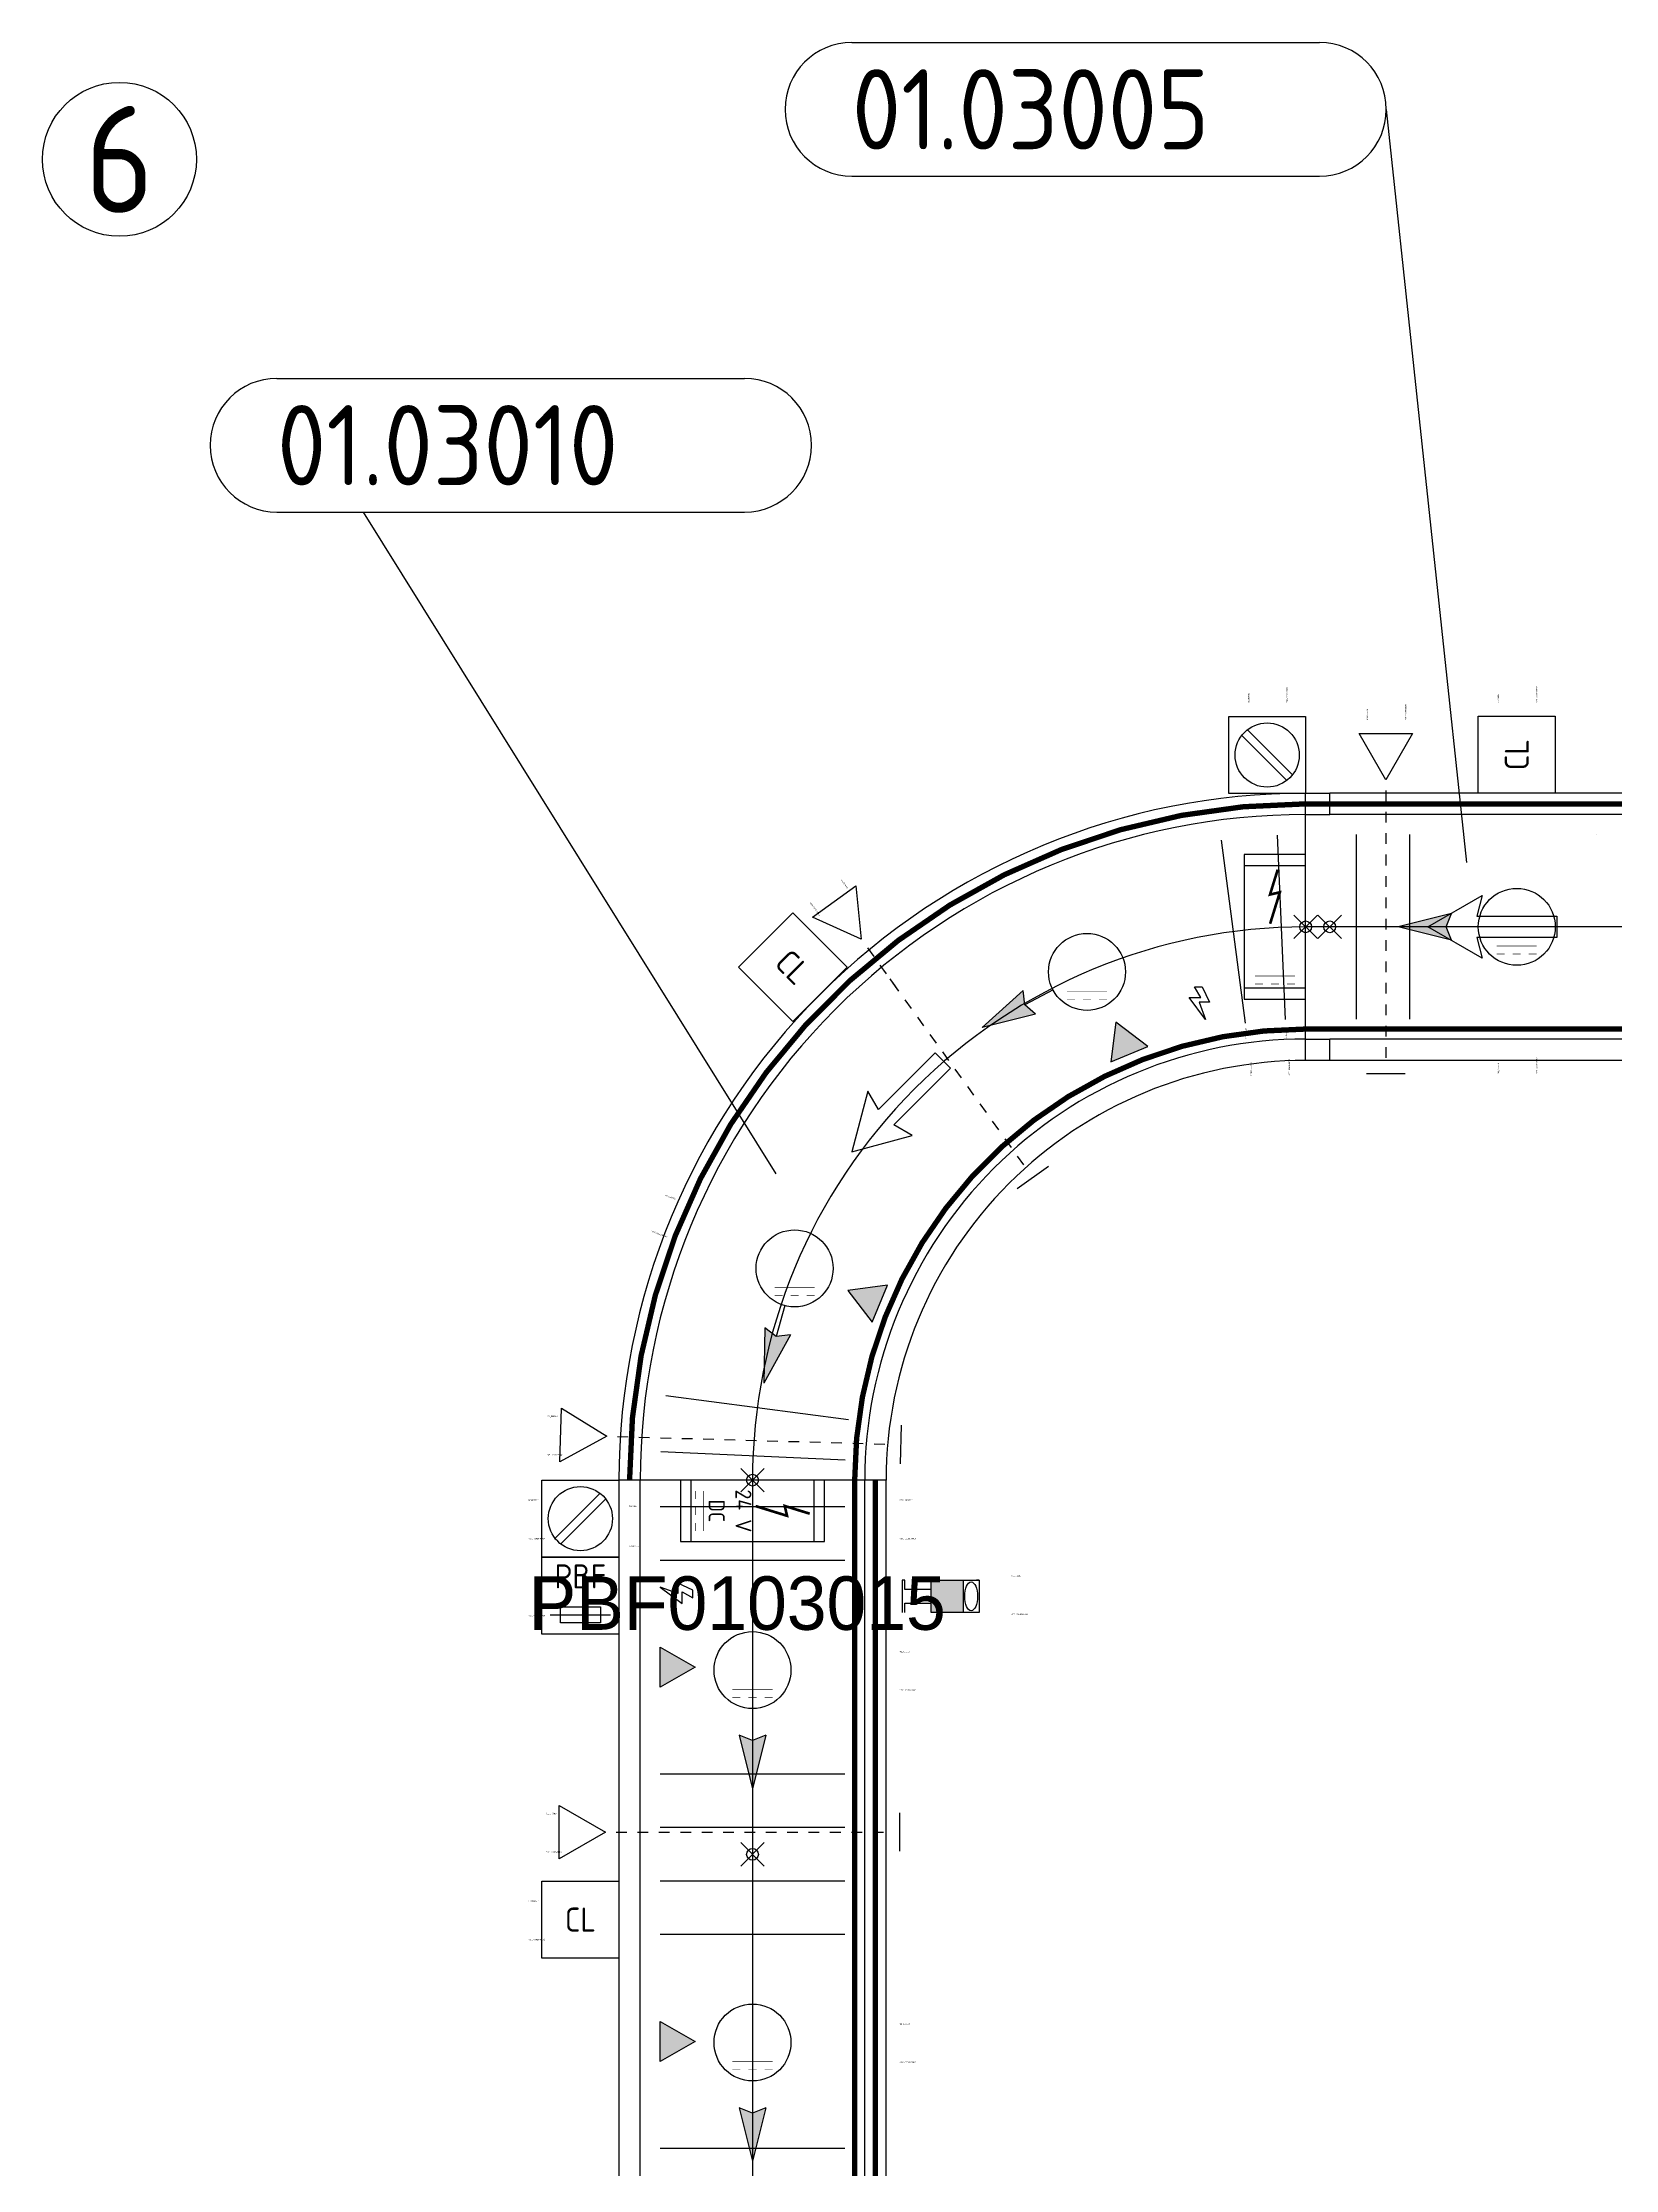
# Model space of a CAD drawing. Header units: millimetres. Extents: x -237058 to -184775, y -34272 to -10386.
# Drawn here: x -220077 to -217134, y -20690 to -16711 of the extents above; entities that cross this region are included whole.
import ezdxf
from ezdxf.enums import TextEntityAlignment as Align

# ---------------------------------------------------------------- set-up
doc = ezdxf.new("R2018")
doc.units = ezdxf.units.MM
doc.header["$PDMODE"] = 35
doc.header["$PDSIZE"] = 22
for name, color, linetype in [('0_SA-Comp_230V', 7, 'Continuous'), ('0_SA-Comp_400V', 7, 'Continuous'), ('0_SA-Comp_Connections_And_Zooms', 1, 'Continuous'), ('0_SA-Comp_ICE', 4, 'Continuous'), ('0_SA-Comp_Profinet', 7, 'Continuous'), ('0_SA-Comp_Signaling_And_Operating', 7, 'Continuous'), ('0_TOC+0600_conv_ICE', 7, 'Continuous'), ('conv_accumulation', 3, 'Continuous'), ('conv_beltside', 74, 'Continuous'), ('conv_centerline', 140, 'Continuous'), ('conv_direction', 30, 'Continuous'), ('conv_e-side', 12, 'Continuous'), ('conv_nodes', 7, 'Continuous'), ('conv_POSNR', 3, 'Continuous'), ('conv_speeds', 7, 'Continuous'), ('conv_type', 7, 'Continuous')]:
    doc.layers.add(name, color=color, linetype=linetype)
doc.layers.add('conv_textures', color=7, linetype='Continuous', true_color=0x5a6e7e)
doc.styles.add('ICE_25', font='calibri.ttf', dxfattribs={"height": 25})
doc.styles.get("Standard").update_dxf_attribs({"font": 'isocp.shx'})

# ---------------------------------------------------------------- blocks, each defined once
blk = doc.blocks.new('ICE_sub-block_direction')
at = {"layer": 'conv_direction'}
for p, q in [((75, 20), (64.6, 58.6)), ((64.6, 58.6), (166.2, 0)), ((-75, -20), (-75, 20)), ((-75, 20), (75, 20)), ((166.2, 0), (64.6, -58.6)), ((75, -20), (-75, -20)), ((64.6, -58.6), (75, -20))]:
    blk.add_line(p, q, dxfattribs=at)
blk = doc.blocks.new('ICE_sub-block_balloon_S')
at = {"layer": 'conv_POSNR'}
for p, q in [((-437.5, 125), (437.5, 125)), ((-437.5, -125), (437.5, -125))]:
    blk.add_line(p, q, dxfattribs=at)
for centre, start, end in [((-437.5, 0), 90, 270), ((437.5, 0), 270, 90)]:
    blk.add_arc(centre, 125, start, end, dxfattribs=at)
blk = doc.blocks.new('ICE_sub-block_accumulation')
at = {"layer": 'conv_accumulation'}
h = blk.add_hatch(color=256, dxfattribs=at)
h.dxf.hatch_style = 1
h.paths.add_polyline_path([(0, 65), (-37.5, 0), (37.5, 0)])
for p, q in [((-37.5, 0), (0, 65)), ((0, 65), (37.5, 0)), ((37.5, 0), (-37.5, 0))]:
    blk.add_line(p, q, dxfattribs=at)
blk = doc.blocks.new('power_supply_sign')
blk.add_lwpolyline([(0, 0), (30.5, 40.8), (8.7, 40.8), (20.3, 60.9), (5.8, 60.9), (-7.4, 32.6), (11.9, 32.6)], close=True)
blk = doc.blocks.new('*U254')
for p, q in [((785, 1035), (825, 1035)), ((825, 1035), (1245, 1035)), ((1245, 1035), (1285, 1035)), ((0, 250), (0, 210)), ((0, 210), (0, -210)), ((0, -210), (0, -250))]:
    blk.add_line(p, q)
for radius in [1285, 1245, 825, 785]:
    blk.add_arc((0, 1035), radius, 270, 0)
at = {"layer": 'conv_beltside', "const_width": 10}
blk.add_lwpolyline([(843.8, 1035, -0.414214), (0, 191.2)], format="xyb", dxfattribs=at)
at = {"layer": 'conv_centerline'}
blk.add_arc((0, 1035), 1035, 270, 0, dxfattribs=at)
at = {"layer": 'conv_e-side', "const_width": 10}
blk.add_lwpolyline([(1265, 1035, -0.414214), (0, -230)], format="xyb", dxfattribs=at)
at = {"layer": 'conv_nodes'}
for p in [(1035, 1035), (0, 0)]:
    blk.add_point(p, dxfattribs=at)
at = {"layer": 'conv_POSNR'}
blk.add_line((990.9, 462.2), (1762.6, -775.9), dxfattribs=at)
at = {"layer": 'conv_textures'}
for p, q in [((861.7, 997.4), (1206.4, 982.3)), ((855.1, 922.4), (1197.2, 877.4)), ((37.6, 173.3), (52.7, -171.4)), ((112.6, 179.9), (157.6, -162.2))]:
    blk.add_line(p, q, dxfattribs=at)
at = {"xscale": -1}
for name, p, rotation in [('ICE_sub-block_accumulation', (796.8, 704.9), 247.5000000000001), ('ICE_sub-block_accumulation', (330.1, 238.2), 202.5000000000001), ('power_supply_sign', (187.6, 173.3), 180)]:
    blk.add_blockref(name, p, dxfattribs=dict(at, rotation=rotation))
at = {"rotation": 179.9999999999999}
blk.add_blockref('ICE_sub-block_balloon_S', (1487.2, -900.9), dxfattribs=at)
at = {"layer": 'conv_direction', "xscale": -1, "rotation": 225}
blk.add_blockref('ICE_sub-block_direction', (731.9, 303.1), dxfattribs=at)
at = {"layer": 'conv_POSNR', "flags": 8}
blk.add_attdef('position_number', (1924.7, -825.9), '', height=150, rotation=180, dxfattribs=at)
at = {"layer": 'conv_speeds', "lineweight": 30, "flags": 2}
for tag, p in [('v', (37.6, 210)), ('a', (112.6, 210))]:
    blk.add_attdef(tag, text='', height=25, rotation=270, dxfattribs=at).set_placement(p, align=Align.MIDDLE_LEFT)
at = {"layer": 'conv_type', "style": 'ICE_25', "flags": 10}
blk.add_attdef('identifier', (12.3, -246.1), '', height=25, rotation=7.5, dxfattribs=at)
blk = doc.blocks.new('*U252')
for p, q in [((0, 250), (0, 210)), ((2800, 250), (0, 250)), ((2800, 210), (2800, 250)), ((0, 210), (0, -210)), ((2800, 210), (0, 210)), ((2800, -210), (2800, 210)), ((0, -210), (0, -250)), ((2800, -210), (0, -210)), ((2800, -250), (2800, -210)), ((0, -250), (2800, -250))]:
    blk.add_line(p, q)
at = {"layer": 'conv_beltside', "const_width": 10}
blk.add_lwpolyline([(0, 191.2), (2800, 191.2)], dxfattribs=at)
at = {"layer": 'conv_centerline'}
blk.add_line((0, 0), (2800, 0), dxfattribs=at)
at = {"layer": 'conv_e-side', "const_width": 10}
blk.add_lwpolyline([(0, 230), (2800, 230)], dxfattribs=at)
at = {"layer": 'conv_nodes'}
for p in [(0, 0), (700, 0), (1400, 0), (2100, 0), (2800, 0)]:
    blk.add_point(p, dxfattribs=at)
at = {"layer": 'conv_POSNR'}
blk.add_line((2215.6, 120.8), (2022.4, 1234.5), dxfattribs=at)
at = {"layer": 'conv_textures'}
for p, q in [((50, 172.5), (50, -172.5)), ((150, 172.5), (150, -172.5)), ((550, 172.5), (550, -172.5)), ((650, 172.5), (650, -172.5)), ((750, 172.5), (750, -172.5)), ((850, 172.5), (850, -172.5)), ((1250, 172.5), (1250, -172.5)), ((1350, 172.5), (1350, -172.5)), ((1450, 172.5), (1450, -172.5)), ((1550, 172.5), (1550, -172.5)), ((1950, 172.5), (1950, -172.5)), ((2050, 172.5), (2050, -172.5)), ((2150, 172.5), (2150, -172.5)), ((2250, 172.5), (2250, -172.5)), ((2650, 172.5), (2650, -172.5)), ((2750, 172.5), (2750, -172.5))]:
    blk.add_line(p, q, dxfattribs=at)
at = {"rotation": 90.00000000000001}
blk.add_blockref('ICE_sub-block_balloon_S', (2022.4, 1797), dxfattribs=at)
for name, p in [('ICE_sub-block_direction', (1400, 0)), ('ICE_sub-block_direction', (1400, 0)), ('power_supply_sign', (200, -172.5)), ('ICE_sub-block_accumulation', (350, -172.5)), ('ICE_sub-block_accumulation', (1050, -172.5)), ('ICE_sub-block_accumulation', (1750, -172.5)), ('ICE_sub-block_accumulation', (2450, -172.5))]:
    blk.add_blockref(name, p)
at = {"layer": 'conv_POSNR', "flags": 8}
blk.add_attdef('position_number', (2097.4, 1359.5), '', height=150, rotation=90, dxfattribs=at)
at = {"layer": 'conv_speeds', "lineweight": 30, "flags": 2}
for tag, p in [('v', (50, -210)), ('a', (125, -210))]:
    blk.add_attdef(tag, text='', height=25, rotation=270, dxfattribs=at).set_placement(p, align=Align.MIDDLE_RIGHT)
at = {"layer": 'conv_type', "style": 'ICE_25', "flags": 10}
blk.add_attdef('identifier', (15, -242.5), '', height=25, dxfattribs=at)
blk = doc.blocks.new('*U272')
for p, q in [((0, 250), (700, 250)), ((0, 210), (0, 250)), ((700, 250), (700, 210)), ((700, 250), (745, 250)), ((745, 250), (745, 210)), ((0, 210), (700, 210)), ((0, -210), (0, 210)), ((745, 210), (700, 210)), ((745, 210), (745, -210)), ((0, -210), (700, -210)), ((0, -250), (0, -210)), ((700, -210), (700, -250)), ((745, -210), (700, -210)), ((745, -210), (745, -250)), ((0, -250), (700, -250)), ((745, -250), (700, -250))]:
    blk.add_line(p, q)
at = {"layer": 'conv_beltside', "const_width": 10}
for points in [[(0, 191.2), (700, 191.2)], [(700, 191.2), (745, 191.2)]]:
    blk.add_lwpolyline(points, dxfattribs=at)
at = {"layer": 'conv_centerline'}
for p, q in [((0, 0), (700, 0)), ((700, 0), (745, 0))]:
    blk.add_line(p, q, dxfattribs=at)
at = {"layer": 'conv_e-side', "const_width": 10}
for points in [[(0, -230), (700, -230)], [(700, -230), (745, -230)]]:
    blk.add_lwpolyline(points, dxfattribs=at)
at = {"layer": 'conv_nodes'}
for p in [(0, 0), (700, 0), (745, 0)]:
    blk.add_point(p, dxfattribs=at)
at = {"layer": 'conv_POSNR'}
blk.add_line((594.1, -1529.1), (444, -120.3), dxfattribs=at)
at = {"layer": 'conv_textures'}
for p, q in [((50, 172.5), (50, -172.5)), ((150, 172.5), (150, -172.5)), ((550, 172.5), (550, -172.5)), ((650, 172.5), (650, -172.5))]:
    blk.add_line(p, q, dxfattribs=at)
at = {"xscale": 0.0009999999999999432, "yscale": 0.0009999999999999432, "zscale": 0.0009999999999999432}
blk.add_blockref('power_supply_sign', (200, -172.5), dxfattribs=at)
at = {"rotation": 180}
blk.add_blockref('ICE_sub-block_balloon_S', (1156.6, -1529.1), dxfattribs=at)
at = {"layer": 'conv_direction'}
blk.add_blockref('ICE_sub-block_direction', (350, 0), dxfattribs=at)
blk.add_blockref('ICE_sub-block_direction', (350, 0), dxfattribs=at)
at = {"layer": 'conv_POSNR', "flags": 8}
blk.add_attdef('position_number', (1594.1, -1454.1), '', height=150, rotation=180, dxfattribs=at)
at = {"layer": 'conv_speeds', "lineweight": 30, "flags": 2}
for tag, p in [('v', (50, -210)), ('a', (125, -210))]:
    blk.add_attdef(tag, text='', height=25, rotation=270, dxfattribs=at).set_placement(p, align=Align.MIDDLE_RIGHT)
at = {"layer": 'conv_type', "style": 'ICE_25', "flags": 10}
blk.add_attdef('identifier', (15, -242.5), '', height=25, dxfattribs=at)
blk = doc.blocks.new('*U78')
at = {"ltscale": 0.5}
blk.add_lwpolyline([(-72, 72), (72, 72), (72, -72), (-72, -72)], close=True, dxfattribs=at)
at = {"insert": (0, 0), "char_height": 45, "width": 90.621, "attachment_point": 5, "rotation": 90}
blk.add_mtext('\\pxqc;CL', dxfattribs=at)
at = {"lineweight": 30, "flags": 14}
for tag, p in [('FUNC_REF', (-36, -97)), ('EPLAN_REF', (36, -97))]:
    blk.add_attdef(tag, text='', height=50, rotation=90, dxfattribs=at).set_placement(p, align=Align.MIDDLE_RIGHT)
blk = doc.blocks.new('*U77')
at = {"color": 30, "true_color": 0xf8991e}
for points in [[(-57.5, -135), (57.5, -135), (57.5, 135), (-57.5, 135)], [(-57.5, 115), (57.5, 115), (57.5, 135), (-57.5, 135)], [(-57.5, -135), (57.5, -135), (57.5, -115), (-57.5, -115)]]:
    blk.add_lwpolyline(points, close=True, dxfattribs=at)
at = {"color": 3, "const_width": 5}
blk.add_lwpolyline([(5.2, 107), (-9.2, 60.4), (9.2, 64.6), (-9, 5.8)], dxfattribs=at)
at = {"ltscale": 0.5, "const_width": 1}
for points in [[(-37.5, -92), (37.5, -92)], [(-37.5, -107), (-22.5, -107)], [(-7.5, -107), (7.5, -107)], [(22.5, -107), (37.5, -107)]]:
    blk.add_lwpolyline(points, dxfattribs=at)
at = {"ltscale": 0.5, "insert": (0, -42), "char_height": 30, "attachment_point": 5}
blk.add_mtext_dynamic_manual_height_columns('\\pxqc;24 V\\PDC', width=115, gutter_width=6.25, heights=[0], dxfattribs=at)
at = {"lineweight": 30}
for tag, p in [('FUNC_REF', (-21.5, 275)), ('EPLAN_REF', (50.5, 275))]:
    blk.add_attdef(tag, text='', height=50, rotation=90, dxfattribs=at).set_placement(p, align=Align.MIDDLE_LEFT)
blk = doc.blocks.new('*U76')
at = {"ltscale": 0.5}
for p, q in [((-36, 550), (36, 550)), ((-50, -86.6), (0, 0)), ((0, 0), (50, -86.6)), ((50, -86.6), (-50, -86.6))]:
    blk.add_line(p, q, dxfattribs=at)
for p, q in [((0, 500), (0, 520)), ((0, 460), (0, 480)), ((0, 420), (0, 440)), ((0, 380), (0, 400)), ((0, 340), (0, 360)), ((0, 300), (0, 320)), ((0, 260), (0, 280)), ((0, 220), (0, 240)), ((0, 180), (0, 200)), ((0, 140), (0, 160)), ((0, 100), (0, 120)), ((0, 60), (0, 80)), ((0, 20), (0, 40))]:
    blk.add_line(p, q)
at = {"lineweight": 30, "flags": 42}
for tag, p in [('FUNC_REF', (-36, -111.6)), ('EPLAN_REF', (36, -111.6))]:
    blk.add_attdef(tag, text='', height=50, rotation=90, dxfattribs=at).set_placement(p, align=Align.MIDDLE_RIGHT)
blk = doc.blocks.new('*U79')
at = {"ltscale": 0.5}
h = blk.add_hatch(color=256, dxfattribs=at)
h.dxf.hatch_style = 1
h.paths.add_polyline_path([(132, 0), (122, -25), (222, 0), (122, 25)])
blk.add_line((72, 0), (132, 0))
for p, q in [((122, 25), (132, 0)), ((122, 25), (222, 0)), ((132, 0), (122, -25)), ((122, -25), (222, 0))]:
    blk.add_line(p, q, dxfattribs=at)
at = {"ltscale": 0.5, "const_width": 1}
for points in [[(36, -37.5), (36, 37.5)], [(51, 22.5), (51, 37.5)], [(51, -7.5), (51, 7.5)], [(51, -37.5), (51, -22.5)]]:
    blk.add_lwpolyline(points, dxfattribs=at)
blk.add_circle((0, 0), 72)
at = {"lineweight": 30, "flags": 8}
for tag, p in [('FUNC_REF', (-36, 275)), ('EPLAN_REF', (36, 275))]:
    blk.add_attdef(tag, text='', height=50, rotation=90, dxfattribs=at).set_placement(p, align=Align.MIDDLE_LEFT)
blk = doc.blocks.new('*U69')
at = {"ltscale": 0.5}
h = blk.add_hatch(color=256, dxfattribs=at)
h.dxf.hatch_style = 1
h.paths.add_polyline_path([(132, 0), (122, -25), (222, 0), (122, 25)])
blk.add_line((72, 0), (132, 0))
for p, q in [((122, 25), (132, 0)), ((122, 25), (222, 0)), ((132, 0), (122, -25)), ((122, -25), (222, 0))]:
    blk.add_line(p, q, dxfattribs=at)
at = {"ltscale": 0.5, "const_width": 1}
for points in [[(36, -37.5), (36, 37.5)], [(51, 22.5), (51, 37.5)], [(51, -7.5), (51, 7.5)], [(51, -37.5), (51, -22.5)]]:
    blk.add_lwpolyline(points, dxfattribs=at)
blk.add_circle((0, 0), 72)
at = {"lineweight": 30, "flags": 52}
for tag, p in [('FUNC_REF', (-36, 275)), ('EPLAN_REF', (36, 275))]:
    blk.add_attdef(tag, text='', height=50, rotation=90, dxfattribs=at).set_placement(p, align=Align.MIDDLE_LEFT)
blk = doc.blocks.new('*U46')
for p, q in [((47.4, -36.8), (-36.8, 47.4)), ((36.8, -47.4), (-47.4, 36.8))]:
    blk.add_line(p, q)
at = {"ltscale": 0.5}
blk.add_lwpolyline([(-72, 72), (72, 72), (72, -72), (-72, -72)], close=True, dxfattribs=at)
blk.add_circle((0, 0), 60)
at = {"lineweight": 30, "flags": 14}
for tag, p in [('FUNC_REF', (-36, -97)), ('EPLAN_REF', (36, -97))]:
    blk.add_attdef(tag, text='', height=50, rotation=90, dxfattribs=at).set_placement(p, align=Align.MIDDLE_RIGHT)
blk = doc.blocks.new('*U198')
h = blk.add_hatch(color=1)
h.dxf.hatch_style = 1
h.paths.add_polyline_path([(-30, -42), (30, -42), (30, 18), (-30, 18)])
at = {"ltscale": 0.5}
for p, q in [((30, 72), (-30, 72)), ((-30, 67), (-12.5, 67)), ((-12.5, 67), (-12.5, 18)), ((12.5, 18), (12.5, 67)), ((12.5, 67), (30, 67)), ((30, 67), (30, 72)), ((30, -42), (-30, -42)), ((30, -72), (30, -67))]:
    blk.add_line(p, q, dxfattribs=at)
blk.add_lwpolyline([(30, -72), (-30, -72), (-30, 18), (30, 18)], close=True, dxfattribs=at)
at = {"color": 7}
blk.add_ellipse((0, -57), major_axis=(27, 0), ratio=0.444444, dxfattribs=at)
at = {"lineweight": 30}
for tag, p in [('EPLAN_REF', (-32.5, -132)), ('FUNC_REF', (39.5, -132))]:
    blk.add_attdef(tag, text='', height=50, rotation=270, dxfattribs=at).set_placement(p, align=Align.MIDDLE_LEFT)
blk = doc.blocks.new('*U43')
at = {"ltscale": 0.5}
blk.add_lwpolyline([(-72, 72), (72, 72), (72, -72), (-72, -72)], close=True, dxfattribs=at)
at = {"insert": (0, 0), "char_height": 45, "width": 90.621, "attachment_point": 5, "rotation": 270}
blk.add_mtext('\\pxqc;CL', dxfattribs=at)
at = {"lineweight": 30, "flags": 19}
for tag, p in [('EPLAN_REF', (-36, 97.1)), ('FUNC_REF', (36, 96.9))]:
    blk.add_attdef(tag, text='', height=50, rotation=269.9158, dxfattribs=at).set_placement(p, align=Align.MIDDLE_RIGHT)
blk = doc.blocks.new('*U299')
at = {"color": 30, "true_color": 0xf8991e}
for points in [[(57.5, 135), (-57.5, 135), (-57.5, -135), (57.5, -135)], [(57.5, 135), (-57.5, 135), (-57.5, 115), (57.5, 115)], [(57.5, -115), (-57.5, -115), (-57.5, -135), (57.5, -135)]]:
    blk.add_lwpolyline(points, close=True, dxfattribs=at)
at = {"ltscale": 0.5, "const_width": 1}
for points in [[(-22.5, 107), (-37.5, 107)], [(37.5, 92), (-37.5, 92)], [(7.5, 107), (-7.5, 107)], [(37.5, 107), (22.5, 107)]]:
    blk.add_lwpolyline(points, dxfattribs=at)
at = {"color": 3, "const_width": 5}
blk.add_lwpolyline([(-5.2, -107), (9.2, -60.4), (-9.2, -64.6), (9, -5.8)], dxfattribs=at)
at = {"lineweight": 30, "flags": 63}
for tag, p in [('EPLAN_REF', (-25.8, 277.9)), ('FUNC_REF', (46.2, 277.9))]:
    blk.add_attdef(tag, text='', height=50, rotation=270, dxfattribs=at).set_placement(p, align=Align.MIDDLE_RIGHT)
blk = doc.blocks.new('*U68')
at = {"ltscale": 0.5}
h = blk.add_hatch(color=256, dxfattribs=at)
h.dxf.hatch_style = 1
h.paths.add_polyline_path([(116.6, 61.8), (119.5, 35.1), (196.1, 104), (96.1, 79.2)])
for p, q in [((96.1, 79.2), (196.1, 104)), ((119.5, 35.1), (196.1, 104)), ((96.1, 79.2), (116.6, 61.8)), ((116.6, 61.8), (119.5, 35.1))]:
    blk.add_line(p, q, dxfattribs=at)
blk.add_line((63.6, 33.7), (116.6, 61.8))
at = {"ltscale": 0.5, "const_width": 1}
for points in [[(-22.5, 51), (-37.5, 51)], [(7.5, 51), (-7.5, 51)], [(37.5, 51), (22.5, 51)], [(37.5, 36), (-37.5, 36)]]:
    blk.add_lwpolyline(points, dxfattribs=at)
blk.add_circle((0, 0), 72)
at = {"lineweight": 30, "flags": 5}
for tag, p in [('EPLAN_REF', (176.8, -218)), ('FUNC_REF', (114.4, -254))]:
    blk.add_attdef(tag, text='', height=50, rotation=120, dxfattribs=at).set_placement(p, align=Align.MIDDLE_RIGHT)
blk = doc.blocks.new('*U67')
at = {"ltscale": 0.5}
h = blk.add_hatch(color=256, dxfattribs=at)
h.dxf.hatch_style = 1
h.paths.add_polyline_path([(34.2, 127.5), (55.7, 111.4), (57.5, 214.4), (7.4, 124.3)])
for p, q in [((7.4, 124.3), (57.5, 214.4)), ((55.7, 111.4), (57.5, 214.4)), ((7.4, 124.3), (34.2, 127.5)), ((34.2, 127.5), (55.7, 111.4))]:
    blk.add_line(p, q, dxfattribs=at)
blk.add_line((18.6, 69.5), (34.2, 127.5))
at = {"ltscale": 0.5, "const_width": 1}
for points in [[(-22.5, 51), (-37.5, 51)], [(7.5, 51), (-7.5, 51)], [(37.5, 51), (22.5, 51)], [(37.5, 36), (-37.5, 36)]]:
    blk.add_lwpolyline(points, dxfattribs=at)
blk.add_circle((0, 0), 72)
at = {"lineweight": 30, "flags": 10}
for tag, p in [('EPLAN_REF', (267.3, -71.2)), ('FUNC_REF', (241.3, -138.3))]:
    blk.add_attdef(tag, text='', height=50, rotation=158.7959, dxfattribs=at).set_placement(p, align=Align.MIDDLE_RIGHT)
blk = doc.blocks.new('*U41')
at = {"ltscale": 0.5}
for p, q in [((0, 0), (19.1, 98.2)), ((19.1, 98.2), (94.6, 32.5)), ((94.6, 32.5), (0, 0)), ((-333.8, -438.6), (-388.1, -391.4))]:
    blk.add_line(p, q, dxfattribs=at)
for p, q in [((-13.1, -15.1), (-26.2, -30.2)), ((-65.6, -75.5), (-78.7, -90.5)), ((-39.4, -45.3), (-52.5, -60.4)), ((-91.9, -105.6), (-105, -120.7)), ((-118.1, -135.8), (-131.2, -150.9)), ((-170.6, -196.2), (-183.7, -211.3)), ((-144.4, -166), (-157.5, -181.1)), ((-196.9, -226.4), (-210, -241.5)), ((-223.1, -256.6), (-236.2, -271.6)), ((-275.6, -316.9), (-288.7, -332)), ((-249.4, -286.7), (-262.5, -301.8)), ((-301.9, -347.1), (-315, -362.2)), ((-328.1, -377.3), (-341.2, -392.4))]:
    blk.add_line(p, q)
at = {"lineweight": 30, "flags": 55}
for tag, p in [('EPLAN_REF', (46.1, 107.8)), ('FUNC_REF', (100.4, 60.6))]:
    blk.add_attdef(tag, text='', height=50, rotation=228.9869, dxfattribs=at).set_placement(p, align=Align.MIDDLE_RIGHT)
blk = doc.blocks.new('*U42')
at = {"ltscale": 0.5}
for p, q in [((0, 0), (82.9, 55.9)), ((82.9, 55.9), (89.9, -43.9)), ((89.9, -43.9), (0, 0)), ((-546.2, -74.1), (-551.2, -2.3))]:
    blk.add_line(p, q, dxfattribs=at)
for p, q in [((-498.8, -34.7), (-518.7, -36.1)), ((-458.9, -32), (-478.8, -33.4)), ((-419, -29.2), (-438.9, -30.6)), ((-379.1, -26.4), (-399, -27.8)), ((-339.2, -23.6), (-359.1, -25)), ((-299.3, -20.8), (-319.2, -22.2)), ((-259.4, -18.1), (-279.3, -19.5)), ((-219.5, -15.3), (-239.4, -16.7)), ((-179.6, -12.5), (-199.5, -13.9)), ((-139.7, -9.7), (-159.6, -11.1)), ((-99.8, -6.9), (-119.7, -8.3)), ((-59.9, -4.2), (-79.8, -5.6)), ((-20, -1.4), (-39.9, -2.8))]:
    blk.add_line(p, q)
at = {"lineweight": 30, "flags": 29}
for tag, p in [('EPLAN_REF', (108.6, 43.8)), ('FUNC_REF', (114.1, -28))]:
    blk.add_attdef(tag, text='', height=50, rotation=184.3694, dxfattribs=at).set_placement(p, align=Align.MIDDLE_RIGHT)
blk = doc.blocks.new('*U66')
for p, q in [((47.4, -36.8), (-36.8, 47.4)), ((36.8, -47.4), (-47.4, 36.8))]:
    blk.add_line(p, q)
at = {"ltscale": 0.5}
blk.add_lwpolyline([(-72, 72), (72, 72), (72, -72), (-72, -72)], close=True, dxfattribs=at)
blk.add_circle((0, 0), 60)
at = {"lineweight": 30, "flags": 2}
for tag, p in [('EPLAN_REF', (-36, -97)), ('FUNC_REF', (36, -97))]:
    blk.add_attdef(tag, text='', height=50, rotation=270, dxfattribs=at).set_placement(p, align=Align.MIDDLE_LEFT)
blk = doc.blocks.new('*U64')
at = {"ltscale": 0.5}
blk.add_lwpolyline([(-72, 72), (72, 72), (72, -72), (-72, -72)], close=True, dxfattribs=at)
at = {"insert": (0, 0), "char_height": 45, "width": 90.621, "attachment_point": 5, "rotation": 270}
blk.add_mtext('\\pxqc;CL', dxfattribs=at)
at = {"lineweight": 30, "flags": 2}
for tag, p in [('EPLAN_REF', (-36, -97)), ('FUNC_REF', (36, -97))]:
    blk.add_attdef(tag, text='', height=50, rotation=270, dxfattribs=at).set_placement(p, align=Align.MIDDLE_LEFT)
blk = doc.blocks.new('*U65')
at = {"ltscale": 0.5}
h = blk.add_hatch(color=256, dxfattribs=at)
h.dxf.hatch_style = 1
h.paths.add_polyline_path([(132, 0), (122, -25), (222, 0), (122, 25)])
blk.add_line((72, 0), (132, 0))
for p, q in [((122, 25), (132, 0)), ((122, 25), (222, 0)), ((132, 0), (122, -25)), ((122, -25), (222, 0))]:
    blk.add_line(p, q, dxfattribs=at)
at = {"ltscale": 0.5, "const_width": 1}
for points in [[(-22.5, 51), (-37.5, 51)], [(7.5, 51), (-7.5, 51)], [(37.5, 51), (22.5, 51)], [(37.5, 36), (-37.5, 36)]]:
    blk.add_lwpolyline(points, dxfattribs=at)
blk.add_circle((0, 0), 72)
at = {"lineweight": 30, "flags": 32}
for tag, p in [('EPLAN_REF', (-36, 275)), ('FUNC_REF', (36, 275))]:
    blk.add_attdef(tag, text='', height=50, rotation=270, dxfattribs=at).set_placement(p, align=Align.MIDDLE_RIGHT)
blk = doc.blocks.new('*U63')
at = {"ltscale": 0.5}
for p, q in [((-36, 550), (36, 550)), ((-50, -86.6), (0, 0)), ((0, 0), (50, -86.6)), ((50, -86.6), (-50, -86.6))]:
    blk.add_line(p, q, dxfattribs=at)
for p, q in [((0, 500), (0, 520)), ((0, 460), (0, 480)), ((0, 420), (0, 440)), ((0, 380), (0, 400)), ((0, 340), (0, 360)), ((0, 300), (0, 320)), ((0, 260), (0, 280)), ((0, 220), (0, 240)), ((0, 180), (0, 200)), ((0, 140), (0, 160)), ((0, 100), (0, 120)), ((0, 60), (0, 80)), ((0, 20), (0, 40))]:
    blk.add_line(p, q)
at = {"lineweight": 30, "flags": 2}
for tag, p in [('EPLAN_REF', (-36, -111.6)), ('FUNC_REF', (36, -111.6))]:
    blk.add_attdef(tag, text='', height=50, rotation=270, dxfattribs=at).set_placement(p, align=Align.MIDDLE_LEFT)
blk = doc.blocks.new('*U28')
blk.add_circle((0, 0), 144)
at = {"ltscale": 0.5}
blk.add_attdef('ZOOM_NR', text='', height=200, rotation=270, dxfattribs=at).set_placement((0, 0), align=Align.MIDDLE_CENTER)
blk = doc.blocks.new('*U473')
at = {"ltscale": 0.5}
for p, q in [((-56.25, -36), (56.25, -36)), ((-37.5, -21), (37.5, -21)), ((-37.5, -51), (-37.5, -21)), ((37.5, -21), (37.5, -51)), ((37.5, -51), (-37.5, -51))]:
    blk.add_line(p, q, dxfattribs=at)
blk.add_lwpolyline([(-72, 72), (72, 72), (72, -72), (-72, -72)], close=True, dxfattribs=at)
at = {"insert": (0, 36), "char_height": 45, "attachment_point": 5}
blk.add_mtext_dynamic_manual_height_columns('PBF', width=150, gutter_width=12.5, heights=[0], dxfattribs=at)
at = {"lineweight": 30, "flags": 104}
for tag, p in [('FUNC_REF', (-97, 36)), ('EPLAN_REF', (-97, -36))]:
    blk.add_attdef(tag, text='', height=50, dxfattribs=at).set_placement(p, align=Align.MIDDLE_RIGHT)

msp = doc.modelspace()

# ---------------------------------------------------------------- linework, layer by layer
msp.add_line((-218492.4, -18462.8), (-218477.8, -18483.1))

# ---------------------------------------------------------------- block references
at = {"layer": '0_SA-Comp_230V'}
ref = msp.add_blockref('*U66', (-217786.1, -18044.2), dxfattribs=dict(at, rotation=180))
lines = msp.add_mtext('MS0103010', dxfattribs={"layer": '0', "insert": (-217822.1, -17947.2), "char_height": 2.5, "attachment_point": 1, "rotation": 90})
ref.add_attrib('FUNC_REF', '', (-217822.1, -17947.2)).embed_mtext(lines)
lines = msp.add_mtext('=Z01+03010-300S4', dxfattribs={"layer": '0', "insert": (-217750.1, -17947.2), "char_height": 2.5, "attachment_point": 1, "rotation": 90})
ref.add_attrib('EPLAN_REF', '', (-217750.1, -17947.2)).embed_mtext(lines)
ref = msp.add_blockref('*U299', (-217771.6, -18365.5), dxfattribs=dict(at, rotation=180))
lines = msp.add_mtext('PM24_0103010', dxfattribs={"layer": '0', "insert": (-217817.8, -18643.4), "char_height": 2.5, "attachment_point": 1, "rotation": 90})
ref.add_attrib('FUNC_REF', '', (-217817.8, -18643.4)).embed_mtext(lines)
lines = msp.add_mtext('=Z01+03010-300U3', dxfattribs={"layer": '0', "insert": (-217745.8, -18643.4), "char_height": 2.5, "attachment_point": 1, "rotation": 90})
ref.add_attrib('EPLAN_REF', '', (-217745.8, -18643.4)).embed_mtext(lines)
ref = msp.add_blockref('*U46', (-219071.1, -19472.5), dxfattribs=dict(at, rotation=270))
lines = msp.add_mtext('MS0103015', dxfattribs={"layer": '0', "insert": (-219168.1, -19436.5), "char_height": 2.5, "attachment_point": 1})
ref.add_attrib('FUNC_REF', '', (-219168.1, -19436.5), dxfattribs={"flags": 70}).embed_mtext(lines)
lines = msp.add_mtext('=Z01+03015-300S4', dxfattribs={"layer": '0', "insert": (-219168.1, -19508.5), "char_height": 2.5, "attachment_point": 1})
ref.add_attrib('EPLAN_REF', '', (-219168.1, -19508.5), dxfattribs={"flags": 70}).embed_mtext(lines)
ref = msp.add_blockref('*U77', (-218749.1, -19458), dxfattribs=dict(at, rotation=270))
lines = msp.add_mtext('PM24_0103015', dxfattribs={"layer": '0', "insert": (-218474.1, -19436.5), "char_height": 2.5, "attachment_point": 1})
ref.add_attrib('FUNC_REF', '', (-218474.1, -19436.5), dxfattribs={"flags": 64}).embed_mtext(lines)
lines = msp.add_mtext('=Z01+03015-300U3', dxfattribs={"layer": '0', "insert": (-218474.1, -19508.5), "char_height": 2.5, "attachment_point": 1})
ref.add_attrib('EPLAN_REF', '', (-218474.1, -19508.5), dxfattribs={"flags": 64}).embed_mtext(lines)
at = {"layer": '0_SA-Comp_400V'}
ref = msp.add_blockref('*U473', (-219071.1, -19616.5), dxfattribs=at)
lines = msp.add_mtext('PBF0103015', dxfattribs={"layer": '0', "insert": (-219168.1, -19580.5), "char_height": 100, "attachment_point": 1})
ref.add_attrib('FUNC_REF', '', (-219168.1, -19580.5), dxfattribs={"flags": 104}).embed_mtext(lines)
lines = msp.add_mtext('=Z01+03015-200U0', dxfattribs={"layer": '0', "insert": (-219168.1, -19652.5), "char_height": 2.5, "attachment_point": 1})
ref.add_attrib('EPLAN_REF', '', (-219168.1, -19652.5), dxfattribs={"flags": 104}).embed_mtext(lines)
at = {"layer": '0_SA-Comp_Connections_And_Zooms', "rotation": 90}
msp.add_blockref('*U28', (-219933.5, -16929.9), dxfattribs=at).add_auto_attribs({'ZOOM_NR': '6'})
at = {"layer": '0_SA-Comp_ICE'}
ref = msp.add_blockref('*U63', (-217564.1, -18090.5), dxfattribs=dict(at, rotation=180))
lines = msp.add_mtext('END0103005', dxfattribs={"layer": '0', "insert": (-217600.1, -17978.9), "char_height": 2.5, "attachment_point": 1, "rotation": 90})
ref.add_attrib('FUNC_REF', '', (-217600.1, -17978.9), dxfattribs={"flags": 2}).embed_mtext(lines)
lines = msp.add_mtext('=Z01+03005-503B2', dxfattribs={"layer": '0', "insert": (-217528.1, -17978.9), "char_height": 2.5, "attachment_point": 1, "rotation": 90})
ref.add_attrib('EPLAN_REF', '', (-217528.1, -17978.9), dxfattribs={"flags": 2}).embed_mtext(lines)
ref = msp.add_blockref('*U41', (-218545.7, -18388.3), dxfattribs=dict(at, rotation=76.74021518061247))
lines = msp.add_mtext('S1_0103010', dxfattribs={"layer": '0', "insert": (-218581.6, -18276.7), "char_height": 2.5, "attachment_point": 1, "rotation": 305.7271})
ref.add_attrib('FUNC_REF', '', (-218581.6, -18276.7), dxfattribs={"flags": 32}).embed_mtext(lines)
lines = msp.add_mtext('=Z01+03010-503B2', dxfattribs={"layer": '0', "insert": (-218640.1, -18318.7), "char_height": 2.5, "attachment_point": 1, "rotation": 305.7271})
ref.add_attrib('EPLAN_REF', '', (-218640.1, -18318.7), dxfattribs={"flags": 32}).embed_mtext(lines)
ref = msp.add_blockref('*U65', (-217319.1, -18365.5), dxfattribs=dict(at, rotation=180))
lines = msp.add_mtext('M1_0103005', dxfattribs={"layer": '0', "insert": (-217355.1, -18640.5), "char_height": 2.5, "attachment_point": 1, "rotation": 90})
ref.add_attrib('FUNC_REF', '', (-217355.1, -18640.5)).embed_mtext(lines)
lines = msp.add_mtext('=Z01+03005-502M2', dxfattribs={"layer": '0', "insert": (-217283.1, -18640.5), "char_height": 2.5, "attachment_point": 1, "rotation": 90})
ref.add_attrib('EPLAN_REF', '', (-217283.1, -18640.5)).embed_mtext(lines)
at = {"layer": '0_SA-Comp_ICE', "rotation": 180}
msp.add_blockref('*U68', (-218123.2, -18449.8), dxfattribs=at)
at = {"layer": '0_SA-Comp_ICE'}
ref = msp.add_blockref('*U67', (-218670.3, -19004.4), dxfattribs=dict(at, rotation=180))
lines = msp.add_mtext('M2_0103010', dxfattribs={"layer": '0', "insert": (-218911.6, -18866.1), "char_height": 2.5, "attachment_point": 1, "rotation": 338.7959})
ref.add_attrib('FUNC_REF', '', (-218911.6, -18866.1), dxfattribs={"flags": 38}).embed_mtext(lines)
lines = msp.add_mtext('=Z01+03010-502M7', dxfattribs={"layer": '0', "insert": (-218937.6, -18933.3), "char_height": 2.5, "attachment_point": 1, "rotation": 338.7959})
ref.add_attrib('EPLAN_REF', '', (-218937.6, -18933.3), dxfattribs={"flags": 38}).embed_mtext(lines)
ref = msp.add_blockref('*U42', (-219021.5, -19318.4), dxfattribs=dict(at, rotation=174.417840193028))
lines = msp.add_mtext('S2_0103010', dxfattribs={"layer": '0', "insert": (-219132.3, -19279.4), "char_height": 2.5, "attachment_point": 1, "rotation": 358.7873})
ref.add_attrib('FUNC_REF', '', (-219132.3, -19279.4), dxfattribs={"flags": 22}).embed_mtext(lines)
lines = msp.add_mtext('=Z01+03010-503B7', dxfattribs={"layer": '0', "insert": (-219133.9, -19351.4), "char_height": 2.5, "attachment_point": 1, "rotation": 358.7873})
ref.add_attrib('EPLAN_REF', '', (-219133.9, -19351.4), dxfattribs={"flags": 22}).embed_mtext(lines)
ref = msp.add_blockref('*U79', (-218749.1, -19755.8), dxfattribs=dict(at, rotation=270))
lines = msp.add_mtext('M1_0103015', dxfattribs={"layer": '0', "insert": (-218474.1, -19719.8), "char_height": 2.5, "attachment_point": 1})
ref.add_attrib('FUNC_REF', '', (-218474.1, -19719.8), dxfattribs={"flags": 72}).embed_mtext(lines)
lines = msp.add_mtext('=Z01+03015-502M2', dxfattribs={"layer": '0', "insert": (-218474.1, -19791.8), "char_height": 2.5, "attachment_point": 1})
ref.add_attrib('EPLAN_REF', '', (-218474.1, -19791.8), dxfattribs={"flags": 72}).embed_mtext(lines)
ref = msp.add_blockref('*U76', (-219024.1, -20058.8), dxfattribs=dict(at, rotation=270))
lines = msp.add_mtext('S1_0103015', dxfattribs={"layer": '0', "insert": (-219135.7, -20022.8), "char_height": 2.5, "attachment_point": 1})
ref.add_attrib('FUNC_REF', '', (-219135.7, -20022.8), dxfattribs={"flags": 66}).embed_mtext(lines)
lines = msp.add_mtext('=Z01+03015-503B2', dxfattribs={"layer": '0', "insert": (-219135.7, -20094.8), "char_height": 2.5, "attachment_point": 1})
ref.add_attrib('EPLAN_REF', '', (-219135.7, -20094.8), dxfattribs={"flags": 66}).embed_mtext(lines)
ref = msp.add_blockref('*U69', (-218749.1, -20452.4), dxfattribs=dict(at, rotation=270))
lines = msp.add_mtext('M2_0103015', dxfattribs={"layer": '0', "insert": (-218474.1, -20416.4), "char_height": 2.5, "attachment_point": 1})
ref.add_attrib('FUNC_REF', '', (-218474.1, -20416.4), dxfattribs={"flags": 72}).embed_mtext(lines)
lines = msp.add_mtext('=Z01+03015-502M7', dxfattribs={"layer": '0', "insert": (-218474.1, -20488.4), "char_height": 2.5, "attachment_point": 1})
ref.add_attrib('EPLAN_REF', '', (-218474.1, -20488.4), dxfattribs={"flags": 72}).embed_mtext(lines)
at = {"layer": '0_SA-Comp_Profinet'}
ref = msp.add_blockref('*U64', (-217319.1, -18043.5), dxfattribs=dict(at, rotation=180))
lines = msp.add_mtext('cl0103005', dxfattribs={"layer": '0', "insert": (-217355.1, -17946.5), "char_height": 2.5, "attachment_point": 1, "rotation": 90})
ref.add_attrib('FUNC_REF', '', (-217355.1, -17946.5), dxfattribs={"flags": 2}).embed_mtext(lines)
lines = msp.add_mtext('=Z01+03005-501U2', dxfattribs={"layer": '0', "insert": (-217283.1, -17946.5), "char_height": 2.5, "attachment_point": 1, "rotation": 90})
ref.add_attrib('EPLAN_REF', '', (-217283.1, -17946.5), dxfattribs={"flags": 2}).embed_mtext(lines)
at = {"layer": '0_SA-Comp_Profinet', "rotation": 44.92242232038959}
msp.add_blockref('*U43', (-218673.6, -18440.9), dxfattribs=at)
at = {"layer": '0_SA-Comp_Profinet'}
ref = msp.add_blockref('*U78', (-219071.1, -20222.5), dxfattribs=dict(at, rotation=270))
lines = msp.add_mtext('cl0103015_1', dxfattribs={"layer": '0', "insert": (-219168.1, -20186.5), "char_height": 2.5, "attachment_point": 1})
ref.add_attrib('FUNC_REF', '', (-219168.1, -20186.5), dxfattribs={"flags": 70}).embed_mtext(lines)
lines = msp.add_mtext('=Z01+03015-501U2', dxfattribs={"layer": '0', "insert": (-219168.1, -20258.5), "char_height": 2.5, "attachment_point": 1})
ref.add_attrib('EPLAN_REF', '', (-219168.1, -20258.5), dxfattribs={"flags": 70}).embed_mtext(lines)
at = {"layer": '0_SA-Comp_Signaling_And_Operating'}
ref = msp.add_blockref('*U198', (-218397, -19617.8), dxfattribs=dict(at, rotation=89.99999999999999))
lines = msp.add_mtext('SL0103015', dxfattribs={"layer": '0', "insert": (-218265, -19578.3), "char_height": 2.5, "attachment_point": 1})
ref.add_attrib('FUNC_REF', '', (-218265, -19578.3), dxfattribs={"flags": 72}).embed_mtext(lines)
lines = msp.add_mtext('=Z01+03015-110U0', dxfattribs={"layer": '0', "insert": (-218265, -19650.3), "char_height": 2.5, "attachment_point": 1})
ref.add_attrib('EPLAN_REF', '', (-218265, -19650.3), dxfattribs={"flags": 72}).embed_mtext(lines)
at = {"layer": '0_TOC+0600_conv_ICE'}
ref = msp.add_blockref('*U272', (-216969.1, -18365.5), dxfattribs=dict(at, rotation=180))
ref.add_attrib('position_number', '01.03005', (-218563.2, -16911.4), dxfattribs={"layer": 'conv_POSNR', "height": 150})
lines = msp.add_mtext('v = 0.50 (m/s)', dxfattribs={"layer": 'conv_speeds', "insert": (-217019.1, -18155.5), "char_height": 2.5, "attachment_point": 1, "rotation": 90})
ref.add_attrib('v', '', (-217019.1, -18155.5)).embed_mtext(lines)
lines = msp.add_mtext('a = 1.0 (m/s²)', dxfattribs={"layer": 'conv_speeds', "insert": (-217094.1, -18155.5), "char_height": 2.5, "attachment_point": 1, "rotation": 90})
ref.add_attrib('a', '', (-217094.1, -18155.5)).embed_mtext(lines)
ref = msp.add_blockref('*U254', (-217714.1, -18365.5), dxfattribs=dict(at, rotation=180))
ref.add_attrib('position_number', '01.03010', (-219638.8, -17539.6), dxfattribs={"layer": 'conv_POSNR', "height": 150})
lines = msp.add_mtext('v = 0.50 (m/s)', dxfattribs={"layer": 'conv_speeds', "insert": (-217751.8, -18575.5), "char_height": 2.5, "attachment_point": 1, "rotation": 90})
ref.add_attrib('v', '', (-217751.8, -18575.5), dxfattribs={"flags": 54}).embed_mtext(lines)
lines = msp.add_mtext('a = 1.0 (m/s²)', dxfattribs={"layer": 'conv_speeds', "insert": (-217826.8, -18575.5), "char_height": 2.5, "attachment_point": 1, "rotation": 90})
ref.add_attrib('a', '', (-217826.8, -18575.5), dxfattribs={"flags": 54}).embed_mtext(lines)
ref = msp.add_blockref('*U252', (-218749.1, -19400.5), dxfattribs=dict(at, rotation=270))
ref.add_attrib('position_number', '01.03015', (-217389.6, -21497.9), dxfattribs={"layer": 'conv_POSNR', "height": 150})
lines = msp.add_mtext('v = 0.50 (m/s)', dxfattribs={"layer": 'conv_speeds', "insert": (-218959.1, -19450.5), "char_height": 2.5, "attachment_point": 1, "rotation": 180})
ref.add_attrib('v', '', (-218959.1, -19450.5)).embed_mtext(lines)
lines = msp.add_mtext('a = 1.0 (m/s²)', dxfattribs={"layer": 'conv_speeds', "insert": (-218959.1, -19525.5), "char_height": 2.5, "attachment_point": 1, "rotation": 180})
ref.add_attrib('a', '', (-218959.1, -19525.5)).embed_mtext(lines)

doc.saveas('drawing.dxf')
